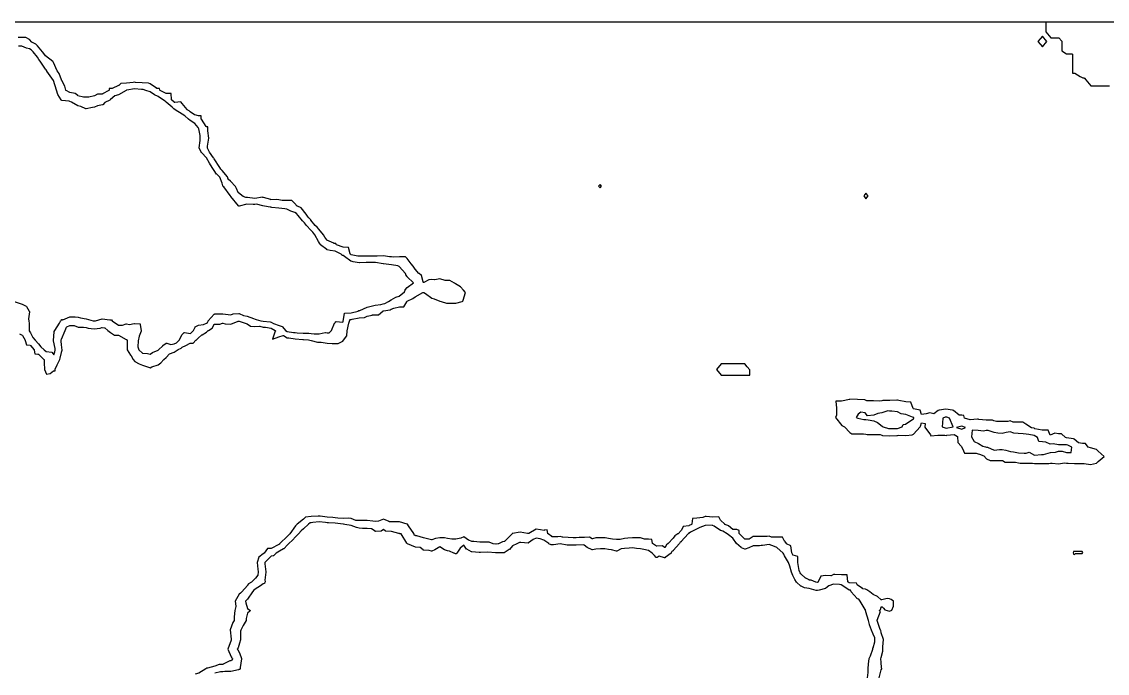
# Model space of a CAD drawing. Header units: millimetres. Extents: x 0 to 500, y 0 to 700.
# Drawn here: x 125.1 to 250.3, y 173.7 to 248.8 of the extents above; entities that cross this region are included whole.
import ezdxf

# ---------------------------------------------------------------- set-up
doc = ezdxf.new("R2010")
doc.units = ezdxf.units.MM
doc.layers.add('CORTE', color=1, linetype='Continuous')
doc.layers.add('GRABADO', color=5, linetype='Continuous')

msp = doc.modelspace()

# ---------------------------------------------------------------- linework, layer by layer
at = {"layer": 'CORTE'}
for points in [[(124.41, 248.83), (125.21, 248.83), (126, 248.83), (127.61, 248.83), (128.41, 248.83), (139.1, 248.83), (139.72, 248.83), (142.97, 248.83), (143.62, 248.83), (144.43, 248.83), (145.41, 248.83), (147.85, 248.83), (148.51, 248.83), (152.59, 248.83), (153.27, 248.83), (167.19, 248.83), (168.09, 248.83), (168.99, 248.83), (169.8, 248.83), (170.69, 248.83), (171.5, 248.83), (172.37, 248.83), (173.12, 248.83), (173.93, 248.83), (174.68, 248.83), (175.43, 248.83), (176.25, 248.83), (177.12, 248.83), (177.93, 248.83), (178.65, 248.83), (179.43, 248.83), (183.54, 248.83), (184.38, 248.83), (185.16, 248.83), (188.46, 248.83), (189.3, 248.83), (190.11, 248.83), (190.94, 248.83), (197.63, 248.83), (198.26, 248.83), (201.56, 248.83), (202.56, 248.83), (204.2, 248.83), (205.19, 248.83), (205.84, 248.83), (206.51, 248.83), (218.05, 248.83), (218.76, 248.83), (219.7, 248.83), (220.42, 248.83), (222.08, 248.83), (223, 248.83), (223.83, 248.83), (224.75, 248.83), (225.48, 248.83), (226.21, 248.83), (227.87, 248.83), (228.62, 248.83), (229.45, 248.83), (230.35, 248.83), (232.01, 248.83), (232.77, 248.83), (234.44, 248.83), (235.21, 248.83), (238.55, 248.83), (239.34, 248.83), (240.21, 248.83), (241.88, 248.83), (242.69, 248.83), (243.53, 248.83), (244.34, 248.83), (246.02, 248.83), (246.85, 248.83), (247.68, 248.83), (249.38, 248.83), (250.22, 248.83), (255.98, 248.83)], [(124.27, 216.58), (125.19, 216.26), (125.19, 216.26), (125.66, 216.03), (125.66, 216.03), (125.68, 216.02), (125.68, 216.01), (125.68, 216.01), (125.69, 216), (126.02, 215.45), (126.02, 215.44), (126.03, 215.43), (126.03, 215.43), (126.03, 215.42), (126.03, 215.41), (126.03, 215.41), (126.03, 215.4), (125.93, 214.58), (125.96, 214.31), (125.99, 214.09), (125.99, 214.09), (126.02, 213.21), (126.16, 212.96), (126.41, 212.42), (126.69, 212.12), (127.07, 211.69), (127.37, 211.37), (127.74, 211.02), (127.98, 210.83), (128.62, 210.72), (128.63, 210.72), (128.63, 210.72), (128.64, 210.72), (128.65, 210.71), (128.66, 210.7), (128.66, 210.7), (128.67, 210.69), (128.85, 210.42), (128.97, 210.78), (129, 210.97), (128.99, 211.18), (128.83, 212.06), (128.83, 212.07), (128.83, 212.08), (128.89, 213.08), (128.89, 213.08), (128.89, 213.09), (128.89, 213.1), (128.9, 213.11), (128.9, 213.11), (128.97, 213.23), (129.51, 214.07), (129.63, 214.33), (129.63, 214.34), (129.64, 214.34), (129.64, 214.35), (129.65, 214.35), (129.66, 214.36), (129.66, 214.36), (129.71, 214.38), (129.72, 214.45), (129.73, 214.46), (129.73, 214.47), (129.74, 214.48), (129.75, 214.49), (129.75, 214.49), (129.76, 214.5), (129.78, 214.5), (129.79, 214.5), (129.8, 214.5), (129.81, 214.5), (129.82, 214.5), (129.83, 214.5), (129.83, 214.49), (129.84, 214.49), (129.85, 214.48), (129.85, 214.48), (129.86, 214.47), (129.87, 214.45), (130.7, 214.8), (130.71, 214.81), (130.72, 214.81), (131.29, 214.81), (131.65, 214.79), (131.66, 214.79), (131.67, 214.79), (131.67, 214.79), (131.93, 214.68), (132.59, 214.59), (133.4, 214.37), (133.49, 214.34), (133.5, 214.34), (133.51, 214.34), (133.65, 214.37), (134.41, 214.57), (134.42, 214.58), (134.42, 214.58), (134.43, 214.58), (135.29, 214.46), (135.35, 214.46), (135.42, 214.47), (135.43, 214.47), (135.44, 214.47), (135.45, 214.47), (135.46, 214.47), (135.46, 214.47), (135.47, 214.46), (135.48, 214.46), (135.48, 214.45), (135.49, 214.45), (135.58, 214.36), (136.3, 213.85), (136.75, 213.85), (137.18, 214.01), (137.19, 214.01), (137.2, 214.01), (137.2, 214.01), (137.22, 214.01), (137.58, 213.93), (138.12, 214.04), (138.13, 214.04), (138.14, 214.04), (138.76, 214), (138.77, 213.99), (138.78, 213.99), (138.79, 213.99), (138.8, 213.98), (138.81, 213.97), (138.81, 213.97), (138.81, 213.96), (138.82, 213.95), (138.82, 213.95), (138.82, 213.94), (138.82, 213.93), (138.9, 213.19), (138.9, 213.19), (138.9, 213.18), (138.9, 213.17), (138.9, 213.17), (138.9, 213.16), (138.69, 212.59), (138.59, 212.06), (138.53, 211.36), (138.66, 211.01), (139.09, 210.64), (139.63, 210.6), (139.64, 210.6), (139.64, 210.6), (139.97, 210.49), (140.21, 210.69), (140.22, 210.7), (140.22, 210.7), (140.23, 210.7), (140.87, 210.96), (140.93, 211.02), (141.4, 211.48), (141.4, 211.49), (141.79, 211.78), (141.8, 211.79), (141.81, 211.79), (141.82, 211.79), (141.83, 211.8), (141.84, 211.8), (141.85, 211.79), (141.86, 211.79), (142.32, 211.62), (142.74, 211.71), (142.98, 211.83), (143.29, 212.12), (143.63, 212.76), (143.63, 212.76), (143.63, 212.77), (143.85, 212.98), (143.86, 212.99), (143.86, 212.99), (143.87, 213), (143.88, 213), (143.89, 213), (143.89, 213), (143.9, 213.01), (143.91, 213.01), (143.91, 213), (144.59, 212.91), (144.95, 213.23), (145.13, 213.64), (145.13, 213.64), (145.13, 213.65), (145.14, 213.66), (145.14, 213.66), (145.15, 213.66), (145.15, 213.67), (145.51, 213.86), (145.53, 213.87), (145.53, 213.87), (146.09, 213.93), (146.44, 214.09), (146.57, 214.17), (146.65, 214.33), (146.65, 214.34), (146.65, 214.35), (147.34, 215.11), (147.34, 215.12), (147.36, 215.13), (147.37, 215.13), (147.38, 215.14), (147.39, 215.14), (147.39, 215.14), (148.33, 215.14), (148.93, 215.09), (149.24, 215.06), (149.52, 215.14), (149.52, 215.14), (150.17, 215.19), (150.19, 215.19), (150.2, 215.18), (150.7, 214.97), (151.12, 214.9), (151.13, 214.9), (151.85, 214.61), (152.05, 214.55), (152.17, 214.52), (152.73, 214.37), (152.97, 214.32), (153.77, 214.23), (153.89, 214.21), (153.91, 214.21), (153.92, 214.2), (154.18, 214.05), (154.83, 213.83), (154.83, 213.83), (155.19, 213.68), (155.21, 213.67), (155.21, 213.67), (155.22, 213.66), (155.55, 213.24), (155.76, 213.12), (156.46, 213.01), (156.67, 212.99), (156.92, 212.96), (157.59, 212.94), (158.23, 212.92), (158.23, 212.92), (158.52, 212.9), (158.52, 212.9), (158.86, 212.86), (159.43, 212.86), (160.14, 213.01), (160.15, 213.01), (160.16, 213.01), (160.37, 212.98), (160.58, 212.97), (160.86, 213.23), (161.22, 214.09), (161.23, 214.1), (161.23, 214.1), (161.32, 214.23), (161.32, 214.24), (161.33, 214.25), (161.34, 214.25), (161.34, 214.26), (161.35, 214.26), (161.37, 214.26), (161.38, 214.27), (161.38, 214.27), (162.16, 214.19), (162.2, 214.31), (162.34, 215.18), (162.34, 215.19), (162.34, 215.2), (162.35, 215.21), (162.35, 215.22), (162.36, 215.22), (162.36, 215.23), (162.38, 215.24), (162.39, 215.24), (162.39, 215.24), (162.4, 215.25), (162.41, 215.25), (163.13, 215.27), (163.93, 215.48), (163.98, 215.52), (163.99, 215.53), (164, 215.53), (164, 215.53), (164, 215.54), (164.06, 215.55), (164.07, 215.55), (164.07, 215.55), (164.11, 215.55), (164.97, 215.93), (164.98, 215.93), (165.43, 216.05), (165.43, 216.05), (165.91, 216.16), (166.54, 216.24), (166.83, 216.33), (166.83, 216.33), (167.02, 216.36), (167.43, 216.59), (167.74, 216.78), (168.27, 217.07), (168.27, 217.07), (168.28, 217.08), (168.67, 217.19), (169.29, 217.68), (169.36, 217.89), (169.36, 217.9), (169.36, 217.91), (169.37, 217.91), (169.37, 217.91), (169.57, 218.18), (169.57, 218.18), (169.58, 218.19), (169.58, 218.19), (170.31, 218.75), (169.58, 219.44), (169.57, 219.45), (169.57, 219.45), (169.43, 219.67), (169.43, 219.67), (169.43, 219.68), (169.39, 219.82), (168.66, 220.6), (168.5, 220.68), (167.76, 220.8), (167.17, 220.89), (166.87, 220.93), (166.85, 220.93), (166.83, 220.93), (166.82, 220.93), (165.92, 221.07), (165.15, 221.07), (165, 221.07), (164.85, 221.07), (164.07, 221.04), (164.07, 221.04), (164.06, 221.04), (163.36, 221.17), (163.13, 221.22), (163.11, 221.22), (163.1, 221.23), (162.37, 221.78), (162.19, 221.88), (162.12, 221.89), (162.11, 221.89), (162.09, 221.9), (162.09, 221.9), (162.08, 221.91), (162.08, 221.91), (162.07, 221.92), (162.07, 221.92), (161.99, 222.02), (161.27, 222.38), (160.72, 222.45), (160.35, 222.55), (160.34, 222.55), (160.32, 222.56), (159.6, 223.13), (159.6, 223.14), (159.59, 223.15), (159.49, 223.29), (159.49, 223.29), (159.37, 223.48), (158.93, 224.26), (158.71, 224.56), (158.46, 224.81), (157.96, 225.36), (157.96, 225.36), (157.75, 225.63), (157.53, 225.88), (157.53, 225.88), (157.03, 226.48), (157.03, 226.48), (156.84, 226.74), (156.63, 226.83), (156.17, 227.01), (156.17, 227.01), (155.71, 227.23), (155.48, 227.27), (154.8, 227.35), (153.98, 227.43), (153.88, 227.44), (153.78, 227.44), (153.78, 227.44), (153.77, 227.44), (153.14, 227.56), (153.14, 227.56), (152.95, 227.6), (152.95, 227.6), (152.21, 227.79), (152.04, 227.76), (152.03, 227.76), (152.02, 227.76), (151.84, 227.78), (151.11, 227.8), (150.2, 227.57), (150.19, 227.56), (150.17, 227.56), (150.15, 227.57), (150.15, 227.57), (150.14, 227.57), (150.14, 227.58), (150.13, 227.58), (150.12, 227.59), (150.12, 227.59), (149.24, 228.7), (149.23, 228.71), (149.23, 228.71), (149.23, 228.72), (149.21, 228.75), (149.19, 228.79), (148.44, 229.81), (148.35, 229.89), (148.34, 229.9), (148.34, 229.91), (148.33, 229.91), (148.33, 229.91), (148.33, 229.92), (148.33, 229.93), (148.25, 230.22), (148, 230.93), (147.63, 231.26), (147.62, 231.27), (147.62, 231.27), (147.33, 231.69), (147.1, 232.04), (146.79, 232.51), (146.44, 233.16), (146.41, 233.19), (145.94, 233.67), (145.93, 233.68), (145.92, 233.69), (145.61, 234.27), (145.61, 234.28), (145.61, 234.29), (145.6, 234.29), (145.6, 234.3), (145.6, 234.31), (145.7, 235.15), (145.73, 235.42), (145.71, 235.7), (145.58, 236.5), (145.48, 236.63), (145.09, 237.1), (144.58, 237.43), (144.57, 237.44), (144.39, 237.59), (143.97, 237.97), (143.65, 238.17), (142.83, 238.69), (142.83, 238.7), (142.82, 238.7), (142.79, 238.74), (142.77, 238.74), (142.76, 238.74), (142.74, 238.75), (142.73, 238.75), (142.72, 238.75), (142.72, 238.76), (142.48, 238.98), (141.79, 239.57), (141.67, 239.67), (141.5, 239.8), (140.87, 240.2), (140.47, 240.42), (140.47, 240.42), (139.95, 240.75), (139.45, 240.91), (139.45, 240.91), (139.14, 241.02), (139.05, 241.02), (138.95, 241.03), (138.95, 241.03), (138.14, 241.11), (137.25, 240.94), (137.21, 240.94), (137.21, 240.94), (137.19, 240.92), (137.19, 240.91), (136.31, 240.42), (136.31, 240.42), (136.3, 240.42), (135.9, 240.3), (135.4, 239.86), (135.39, 239.85), (135.3, 239.8), (135.3, 239.8), (134.71, 239.52), (134.48, 239.26), (134.48, 239.26), (134.48, 239.26), (134.46, 239.25), (134.46, 239.24), (134.46, 239.24), (134.45, 239.24), (134.45, 239.24), (133.9, 239.13), (133.53, 238.98), (133.53, 238.98), (133.52, 238.97), (133.31, 238.93), (132.59, 238.78), (132.57, 238.78), (132.56, 238.78), (132.55, 238.78), (131.95, 239.07), (131.63, 239.12), (131.62, 239.12), (130.88, 239.57), (130.7, 239.64), (130.61, 239.67), (129.78, 239.75), (129.78, 239.75), (129.77, 239.75), (129.76, 239.76), (129.75, 239.76), (129.74, 239.77), (129.7, 239.82), (129.7, 239.82), (129.69, 239.82), (129.3, 240.43), (129.3, 240.43), (129.3, 240.44), (129.3, 240.45), (129.17, 240.96), (128.8, 242.06), (128.03, 243.15), (128.03, 243.16), (127.98, 243.27), (127.89, 243.35), (127.89, 243.35), (127.88, 243.36), (127.29, 244.27), (127.13, 244.48), (126.96, 244.74), (126.48, 245.37), (126.25, 245.61), (126.06, 245.7), (125.7, 245.8), (125.69, 245.8), (125.15, 246), (124.79, 246.02)], [(222.64, 173.18), (222.74, 173.82), (222.74, 174.28), (222.74, 174.28), (222.76, 174.77), (222.76, 174.78), (222.86, 175.41), (222.86, 175.41), (222.86, 175.42), (223.01, 175.75), (223.26, 176.52), (223.28, 176.65), (223.29, 176.65), (223.5, 177.36), (223.51, 177.61), (223.48, 177.82), (223.29, 178.24), (223.29, 178.24), (223.13, 178.7), (222.88, 179.32), (222.88, 179.33), (222.78, 179.82), (222.45, 180.82), (222.45, 180.82), (222.45, 180.83), (222.43, 180.94), (222.43, 180.94), (222.43, 180.95), (222.43, 181.02), (222.38, 181.07), (222.37, 181.08), (222.37, 181.08), (221.8, 182.02), (221.67, 182.25), (221.48, 182.32), (221.47, 182.32), (221.47, 182.32), (221.46, 182.33), (221.45, 182.34), (221.45, 182.34), (220.76, 183.13), (220.76, 183.13), (220.76, 183.14), (220.75, 183.14), (220.69, 183.29), (220.57, 183.3), (220.56, 183.3), (220.55, 183.3), (220.54, 183.3), (220.54, 183.31), (220.14, 183.59), (219.62, 183.91), (219.43, 183.96), (218.74, 183.98), (218.19, 183.79), (217.84, 183.52), (217.84, 183.52), (217.83, 183.52), (217.82, 183.51), (217.07, 183.32), (216.9, 183.25), (216.89, 183.25), (216.88, 183.25), (216.88, 183.25), (216.87, 183.25), (216.73, 183.26), (216.73, 183.26), (216.72, 183.26), (215.93, 183.49), (215.4, 183.58), (215.39, 183.58), (215.39, 183.58), (214.99, 183.77), (214.98, 183.78), (214.98, 183.78), (214.47, 184.23), (214.46, 184.24), (214.46, 184.24), (214.45, 184.24), (214.27, 184.54), (214.03, 185), (214.03, 185), (213.88, 185.37), (213.87, 185.37), (213.69, 186.08), (213.53, 186.48), (213.1, 187.28), (213.01, 187.46), (212.92, 187.57), (212.2, 188.22), (211.94, 188.33), (211.31, 188.56), (210.56, 188.45), (210.56, 188.45), (210.39, 188.46), (210.21, 188.43), (210.21, 188.43), (209.48, 188.43), (208.96, 188.19), (208.56, 188.03), (208.55, 188.02), (208.54, 188.02), (208.53, 188.02), (208.51, 188.03), (208.13, 188.2), (208.12, 188.2), (208.11, 188.21), (208.1, 188.21), (207.56, 188.68), (207.56, 188.68), (207.55, 188.69), (207.55, 188.69), (207.13, 189.28), (206.64, 189.67), (206.46, 189.78), (205.99, 190.09), (205.73, 190.18), (205.73, 190.18), (205.72, 190.18), (204.97, 190.67), (204.8, 190.76), (204.74, 190.78), (203.92, 190.75), (203.31, 190.52), (203.01, 190.39), (202.26, 189.98), (202.09, 189.88), (202.08, 189.87), (202.06, 189.87), (202.03, 189.87), (202, 189.81), (202, 189.8), (201.99, 189.8), (201.18, 188.9), (201.18, 188.89), (201.17, 188.89), (201.06, 188.82), (200.98, 188.69), (200.97, 188.69), (200.25, 187.86), (200.25, 187.86), (200.25, 187.85), (200.11, 187.75), (200.02, 187.59), (200.02, 187.58), (200.01, 187.57), (200.01, 187.57), (200, 187.56), (199.32, 187.05), (199.31, 187.04), (199.3, 187.04), (199.29, 187.04), (199.28, 187.04), (199.28, 187.03), (199.26, 187.03), (199.25, 187.04), (198.62, 187.22), (198.39, 187.07), (198.38, 187.06), (198.38, 187.06), (198.37, 187.05), (198.35, 187.05), (198.34, 187.05), (198.33, 187.05), (198.32, 187.06), (198.3, 187.07), (198.29, 187.07), (198.29, 187.08), (198.08, 187.31), (197.81, 187.56), (197.39, 187.86), (196.85, 187.99), (196.48, 188.08), (196.02, 188.1), (196.02, 188.1), (195.56, 188.18), (195.17, 188.15), (195.17, 188.15), (194.65, 188.12), (194.24, 188.05), (193.74, 187.8), (193.73, 187.8), (193.7, 187.8), (193.12, 187.96), (192.78, 187.99), (192.36, 188.05), (191.86, 188.08), (191.35, 188.02), (190.95, 187.95), (190.94, 187.95), (190.92, 187.95), (190.91, 187.95), (190.34, 188.22), (190.34, 188.23), (189.98, 188.49), (189.88, 188.51), (189.08, 188.49), (188.3, 188.49), (188.16, 188.48), (188.15, 188.48), (188.01, 188.5), (187.23, 188.63), (186.44, 188.52), (186.43, 188.51), (186.42, 188.51), (186.3, 188.52), (186.19, 188.54), (186.18, 188.54), (186.18, 188.54), (185.92, 188.66), (185.92, 188.67), (185.34, 189.08), (184.91, 189.23), (184.46, 189.3), (184.1, 189.13), (183.57, 188.75), (183.56, 188.75), (183.55, 188.74), (183.53, 188.74), (183.52, 188.74), (182.7, 188.78), (182.69, 188.78), (182.6, 188.79), (182.52, 188.78), (182.22, 188.66), (181.72, 188.43), (181.37, 188), (181.37, 188), (181.36, 188), (180.78, 187.61), (180.77, 187.6), (180.76, 187.6), (180.76, 187.6), (180.75, 187.6), (179.87, 187.6), (179.83, 187.59), (179.83, 187.59), (179.82, 187.59), (179.81, 187.59), (179.81, 187.59), (179.77, 187.59), (178.89, 187.67), (178.04, 187.64), (177.96, 187.64), (177.88, 187.64), (177.03, 187.72), (177.02, 187.73), (177.01, 187.73), (176.46, 188.02), (176.45, 188.02), (176.45, 188.03), (176.44, 188.04), (176.44, 188.04), (176.1, 188.49), (175.69, 188.15), (175.3, 187.57), (175.3, 187.57), (175.29, 187.56), (175.24, 187.51), (175.23, 187.5), (175.21, 187.5), (175.2, 187.5), (175.19, 187.49), (175.18, 187.49), (175.18, 187.49), (175.17, 187.5), (174.99, 187.55), (174.98, 187.55), (174.45, 187.8), (174.25, 187.83), (174.24, 187.83), (173.89, 187.96), (173.89, 187.96), (173.88, 187.96), (173.33, 188.28), (172.79, 187.96), (172.79, 187.96), (172.44, 187.79), (172.43, 187.78), (172.42, 187.78), (172.41, 187.78), (172.4, 187.78), (172.39, 187.78), (172.39, 187.78), (172.13, 187.87), (171.47, 187.92), (171.47, 187.92), (171.46, 187.92), (171.45, 187.93), (171.44, 187.93), (171.43, 187.94), (171.1, 188.23), (170.55, 188.26), (170.55, 188.26), (170.53, 188.26), (169.61, 188.66), (169.61, 188.66), (169.59, 188.67), (169.59, 188.67), (169.58, 188.67), (169.57, 188.69), (169.56, 188.7), (169.56, 188.71), (169.56, 188.72), (169.56, 188.72), (169.56, 188.73), (168.9, 189.78), (168.72, 189.81), (168.72, 189.81), (168.69, 189.82), (168.65, 189.82), (168.64, 189.82), (167.76, 190.06), (167.11, 190.09), (167.1, 190.09), (167.09, 190.09), (167.08, 190.1), (167.07, 190.1), (166.85, 190.28), (166.6, 190.12), (166.59, 190.12), (166.58, 190.11), (166.58, 190.11), (166.57, 190.11), (165.93, 190.08), (165.92, 190.08), (165.91, 190.08), (165.89, 190.09), (165.89, 190.09), (165.88, 190.09), (165.47, 190.37), (164.99, 190.42), (164.45, 190.42), (164.06, 190.45), (163.76, 190.52), (163.75, 190.52), (163.12, 190.76), (162.4, 190.88), (162.24, 190.91), (162.22, 190.91), (162.22, 190.91), (162.19, 190.91), (162.19, 190.91), (161.28, 191.01), (160.52, 191.07), (160.36, 191.08), (160.36, 191.08), (160.17, 191.11), (159.44, 191.17), (158.69, 191.09), (158.52, 191.08), (158.4, 191.06), (158.22, 190.9), (157.64, 190.37), (157.64, 190.37), (157.35, 190.13), (157.07, 189.79), (157.06, 189.79), (156.71, 189.45), (156.38, 189.08), (156.38, 189.08), (155.95, 188.68), (155.79, 188.52), (155.36, 188.08), (155.35, 188.07), (155.34, 188.07), (154.85, 187.78), (154.47, 187.56), (154.17, 187.28), (154.17, 187.28), (154.16, 187.27), (154.15, 187.27), (154.14, 187.26), (154.13, 187.26), (153.92, 187.22), (153.16, 186.48), (153.18, 186.34), (153.28, 185.4), (153.28, 185.4), (153.28, 185.39), (153.18, 184.46), (153.21, 184.3), (153.21, 184.29), (153.21, 184.28), (153.21, 184.28), (153.21, 184.27), (153.21, 184.26), (153.15, 184.1), (153.15, 184.1), (153.14, 184.09), (153.14, 184.08), (153.13, 184.08), (153.12, 184.07), (153.11, 184.06), (152.99, 184.02), (152.66, 183.82), (152.07, 183.4), (152.07, 183.4), (151.91, 183.31), (151.76, 183.13), (151.16, 182.28), (151.05, 182.14), (151.05, 182.14), (151.05, 182.14), (150.93, 182.03), (150.98, 181.84), (151.17, 181.2), (151.44, 181.01), (151.44, 181.01), (151.45, 181), (151.46, 180.99), (151.46, 180.98), (151.47, 180.97), (151.47, 180.96), (151.47, 180.95), (151.47, 180.94), (151.47, 180.94), (151.47, 180.93), (151.46, 180.92), (151.46, 180.92), (151.46, 180.91), (151.45, 180.9), (151.45, 180.9), (151.44, 180.89), (151.17, 180.65), (151.02, 180.02), (151.03, 179.84), (151.03, 179.83), (151.03, 179.83), (151.02, 179.81), (151.02, 179.81), (151.02, 179.8), (150.69, 179.23), (150.39, 178.7), (150.37, 178.58), (150.37, 177.61), (150.37, 177.6), (150.37, 177.59), (150.25, 177.19), (150.25, 177.19), (150.09, 176.66), (150.09, 176.66), (150.09, 176.66), (150, 176.51), (150.1, 176.37), (150.1, 176.36), (150.24, 176.06), (150.25, 176.06), (150.48, 175.42), (150.49, 175.41), (150.49, 175.4), (150.49, 175.39), (150.33, 174.37), (150.33, 174.27), (150.32, 174.27), (150.32, 174.26), (150.32, 174.25), (150.32, 174.25), (150.29, 174.19), (150.29, 174.19), (150.28, 174.17), (150.28, 174.17), (150.27, 174.16), (150.26, 174.15), (150.25, 174.15), (150.24, 174.15), (150.19, 174.14), (150.18, 174.13), (150.13, 174.13), (149.27, 173.91), (149.26, 173.91), (148.57, 173.91), (148.33, 173.9), (148.06, 173.87), (147.41, 173.72)]]:
    msp.add_lwpolyline(points, dxfattribs=at)
for points in [[(225.21, 201.94), (225.37, 201.95), (226.12, 201.95), (226.64, 202.13), (226.78, 202.41), (227.03, 202.45), (227.63, 202.86), (227.94, 203.07), (227.98, 203.14), (227.99, 203.18), (227.99, 203.19), (227.96, 203.19), (227.84, 203.26), (227.05, 203.57), (226.54, 203.62), (226.11, 203.85), (225.44, 203.94), (225.2, 203.93), (225.01, 203.97), (224.3, 203.73), (223.84, 203.67), (223.38, 203.48), (222.64, 203.4), (222.39, 203.74), (221.87, 203.81), (221.56, 203.59), (221.34, 203.21), (221.53, 203.13), (222.22, 202.99), (222.44, 202.97), (222.72, 202.92), (223.38, 202.84), (223.82, 202.64), (224.33, 202.2), (224.44, 202.14), (225.06, 201.95), (225.21, 201.94)], [(232.52, 202.13), (232.11, 203.12), (231.78, 203.24), (231.69, 203.25), (231.61, 203.24), (231.35, 203.13), (231.3, 202.61), (231.25, 202.12), (231.7, 201.98), (232.52, 202.13)], [(232.91, 202.06), (233.54, 201.87), (233.94, 202.06), (233.54, 202.19), (232.91, 202.06)], [(241.9, 198.88), (242.7, 198.94), (242.8, 198.95), (242.93, 198.96), (243.73, 199.18), (244.31, 199.22), (244.65, 199.32), (245.1, 199.32), (245.6, 199.18), (246.14, 199.18), (246.19, 199.8), (245.76, 200.01), (245.58, 200.04), (245.34, 200.07), (244.66, 200.07), (244.06, 200.17), (243.72, 200.14), (243.21, 200.38), (242.81, 200.4), (242.39, 200.45), (242.24, 200.91), (241.86, 201.14), (241.23, 201.23), (240.95, 201.27), (240.59, 201.32), (240.03, 201.38), (239.53, 201.41), (239.1, 201.54), (238.64, 201.46), (238.18, 201.36), (237.69, 201.42), (237.24, 201.48), (236.55, 201.72), (236.34, 201.71), (236.04, 201.65), (235.39, 201.7), (234.73, 201.76), (234.62, 200.97), (234.96, 200.43), (235.43, 200.21), (235.95, 199.92), (236.27, 199.82), (236.35, 199.79), (236.47, 199.77), (237.26, 199.46), (237.85, 199.53), (238.19, 199.53), (238.59, 199.45), (239.12, 199.28), (239.48, 199.25), (240.04, 199.14), (240.72, 199.09), (240.95, 199.09), (241.29, 199.2), (241.9, 198.88)]]:
    msp.add_lwpolyline(points, close=True, dxfattribs=at)
at = {"layer": 'GRABADO'}
for points in [[(124.54, 248.83), (125.4, 248.83), (127.19, 248.83), (128.07, 248.83), (133.64, 248.83), (134.33, 248.83), (137.93, 248.83), (138.63, 248.83), (139.54, 248.83), (140.62, 248.83), (143.32, 248.83), (144.04, 248.83), (148.55, 248.83), (149.31, 248.83), (164.69, 248.83), (165.69, 248.83), (166.68, 248.83), (167.57, 248.83), (168.55, 248.83), (169.45, 248.83), (170.42, 248.83), (171.24, 248.83), (172.13, 248.83), (172.97, 248.83), (173.8, 248.83), (174.7, 248.83), (175.66, 248.83), (176.56, 248.83), (177.36, 248.83), (178.22, 248.83), (182.76, 248.83), (183.7, 248.83), (184.55, 248.83), (188.2, 248.83), (189.13, 248.83), (190.02, 248.83), (190.94, 248.83), (192.09, 248.83), (192.79, 248.83), (196.44, 248.83), (197.54, 248.83), (199.36, 248.83), (200.45, 248.83), (201.17, 248.83), (201.91, 248.83), (214.67, 248.83), (215.45, 248.83), (216.49, 248.83), (217.28, 248.83), (219.11, 248.83), (220.14, 248.83), (221.05, 248.83), (222.06, 248.83), (222.87, 248.83), (223.69, 248.83), (225.52, 248.83), (226.34, 248.83), (227.26, 248.83), (228.26, 248.83), (230.09, 248.83), (230.94, 248.83), (232.77, 248.83), (233.63, 248.83), (237.32, 248.83), (238.19, 248.83), (239.16, 248.83), (241, 248.83), (241.9, 248.83), (242.82, 248.83), (243.13, 248.83), (243.13, 248.83), (243.14, 248.83), (243.15, 248.83), (243.16, 248.82), (243.17, 248.82), (243.18, 248.81), (243.19, 248.8), (243.19, 248.8), (243.2, 248.79), (243.2, 248.78), (243.2, 248.78), (243.2, 248.77), (243.2, 247.67), (243.77, 246.99), (244.67, 246.99), (244.67, 246.99), (244.68, 246.99), (244.69, 246.98), (244.69, 246.98), (244.69, 246.98), (244.7, 246.98), (244.71, 246.97), (244.72, 246.96), (245.04, 246.58), (245.04, 246.58), (245.05, 246.57), (245.05, 246.56), (245.05, 246.55), (245.05, 246.54), (245.05, 246.54), (245.05, 245.47), (245.61, 245.13), (246.21, 245.13), (246.22, 245.13), (246.23, 245.13), (246.24, 245.12), (246.25, 245.12), (246.26, 245.11), (246.27, 245.1), (246.27, 245.1), (246.28, 245.09), (246.28, 245.09), (246.28, 245.08), (246.28, 245.06), (246.28, 245.06), (246.28, 243.57), (246.28, 243.2), (246.28, 242.91), (246.52, 242.91), (246.53, 242.91), (246.54, 242.9), (246.55, 242.9), (247.17, 242.53), (247.46, 242.35), (247.61, 242.35), (247.61, 242.35), (247.62, 242.35), (247.63, 242.35), (247.64, 242.34), (247.65, 242.33), (247.66, 242.33), (247.82, 242.14), (248.4, 241.43), (250.54, 241.43)], [(124.9, 212.85), (125.2, 212.68), (125.21, 212.68), (125.22, 212.67), (125.23, 212.66), (125.23, 212.66), (125.55, 212.11), (125.55, 212.11), (125.55, 212.1), (125.56, 212.1), (125.7, 211.6), (126.11, 211.53), (126.11, 211.53), (126.12, 211.52), (126.14, 211.51), (126.15, 211.5), (126.57, 211.01), (126.57, 211.01), (126.58, 211), (126.58, 210.99), (126.59, 210.98), (126.59, 210.98), (126.66, 210.53), (127.02, 210.51), (127.03, 210.51), (127.03, 210.51), (127.04, 210.51), (127.06, 210.5), (127.07, 210.49), (127.7, 209.9), (127.71, 209.9), (127.71, 209.89), (127.72, 209.88), (127.72, 209.88), (127.72, 209.87), (127.72, 209.86), (127.72, 209.85), (127.73, 209.51), (127.76, 208.76), (127.99, 208.21), (128.41, 208.29), (128.83, 208.57), (128.84, 208.57), (128.85, 208.58), (128.86, 208.58), (129, 208.58), (129.01, 208.75), (129.01, 208.75), (129.01, 208.76), (129.01, 208.77), (129.23, 209.29), (129.23, 209.29), (129.54, 209.88), (129.59, 210.03), (129.72, 210.71), (129.72, 210.72), (129.8, 210.97), (129.72, 211.57), (129.68, 212.02), (129.68, 212.06), (129.68, 212.07), (129.68, 212.08), (129.68, 212.13), (129.68, 212.14), (129.68, 212.14), (129.68, 212.15), (129.69, 212.16), (129.69, 212.16), (129.73, 212.22), (130.14, 213.22), (130.31, 213.63), (130.31, 213.63), (130.32, 213.63), (130.32, 213.64), (130.33, 213.65), (130.34, 213.66), (130.34, 213.66), (130.35, 213.66), (130.7, 213.81), (130.7, 213.81), (130.71, 213.81), (130.72, 213.81), (131.19, 213.81), (131.2, 213.81), (131.2, 213.81), (131.66, 213.63), (132.27, 213.63), (132.28, 213.63), (132.28, 213.63), (132.59, 213.57), (132.59, 213.57), (132.79, 213.5), (133.5, 213.42), (134.19, 213.52), (134.4, 213.58), (134.41, 213.58), (134.43, 213.58), (134.68, 213.55), (134.69, 213.55), (134.7, 213.55), (134.7, 213.54), (134.71, 213.54), (134.71, 213.54), (135.07, 213.25), (135.4, 213), (135.84, 212.7), (136.29, 212.68), (136.3, 212.68), (136.3, 212.68), (136.31, 212.68), (137.18, 212.19), (137.19, 212.19), (137.2, 212.19), (137.22, 212.19), (137.23, 212.19), (137.24, 212.19), (137.25, 212.18), (137.27, 212.16), (137.27, 212.16), (137.28, 212.16), (137.29, 212.15), (137.29, 212.14), (137.3, 212.14), (137.3, 212.13), (137.3, 212.12), (137.3, 212.11), (137.3, 212.1), (137.3, 212.09), (137.3, 212.09), (137.3, 212.06), (137.3, 212.05), (137.3, 210.99), (137.7, 210.41), (137.71, 210.41), (138, 209.89), (138.18, 209.67), (138.67, 209.41), (139.09, 209.24), (139.88, 208.96), (139.97, 208.94), (140.15, 209.04), (140.15, 209.04), (140.16, 209.05), (140.88, 209.28), (141.18, 209.52), (141.53, 209.9), (141.53, 209.91), (141.79, 210.14), (142.17, 210.54), (142.18, 210.55), (142.19, 210.56), (142.19, 210.56), (142.2, 210.56), (142.73, 210.72), (143.2, 211.03), (143.2, 211.03), (143.51, 211.19), (143.64, 211.3), (143.65, 211.3), (143.65, 211.31), (144.05, 211.5), (144.58, 211.76), (144.59, 211.76), (144.6, 211.76), (144.61, 211.76), (144.91, 211.76), (145.23, 212.13), (145.24, 212.13), (145.5, 212.34), (145.93, 212.72), (145.94, 212.72), (146.43, 213.04), (146.66, 213.24), (146.67, 213.25), (147.12, 213.51), (147.33, 213.94), (147.33, 213.94), (147.34, 213.95), (147.35, 213.96), (147.35, 213.97), (147.36, 213.97), (147.38, 213.98), (147.39, 213.98), (147.98, 213.98), (148.3, 214.07), (148.31, 214.07), (148.32, 214.07), (148.33, 214.07), (148.33, 214.07), (148.62, 214.02), (149.24, 213.95), (150.1, 214.31), (150.11, 214.31), (150.11, 214.31), (150.16, 214.32), (150.17, 214.32), (150.22, 214.32), (150.23, 214.32), (151.13, 214.01), (151.14, 214.01), (151.15, 214.01), (151.52, 213.73), (152.03, 213.69), (152.56, 213.73), (152.57, 213.73), (152.58, 213.73), (152.97, 213.64), (153.25, 213.61), (153.25, 213.61), (153.89, 213.51), (153.9, 213.51), (153.91, 213.51), (153.92, 213.51), (154.35, 213.25), (154.36, 213.25), (154.37, 213.24), (154.37, 213.23), (154.38, 213.23), (154.38, 213.22), (154.38, 213.21), (154.39, 213.2), (154.39, 213.2), (154.39, 213.19), (154.39, 213.18), (154.39, 213.17), (154.39, 213.17), (154.38, 213.16), (154.04, 212.24), (154.78, 212.52), (154.78, 212.52), (155.28, 212.66), (155.28, 212.67), (155.3, 212.67), (155.31, 212.67), (155.32, 212.67), (155.33, 212.66), (155.76, 212.41), (155.94, 212.38), (156.67, 212.29), (157.56, 212.19), (157.59, 212.19), (157.62, 212.19), (157.62, 212.19), (158.21, 212.15), (158.21, 212.15), (158.53, 212.1), (158.53, 212.1), (159.24, 211.89), (159.44, 211.88), (159.67, 211.88), (160.37, 211.76), (160.95, 211.73), (161.62, 211.73), (162.17, 212.02), (162.26, 212.12), (162.64, 212.61), (162.66, 213.19), (162.66, 213.2), (162.87, 214.07), (162.87, 214.07), (162.95, 214.31), (162.97, 214.44), (162.97, 214.44), (162.97, 214.45), (162.97, 214.46), (162.98, 214.47), (162.99, 214.48), (163, 214.49), (163.01, 214.5), (163.02, 214.5), (163.03, 214.5), (163.13, 214.5), (163.26, 214.54), (163.26, 214.54), (164.06, 214.68), (164.06, 214.68), (164.67, 214.74), (164.97, 214.87), (164.97, 214.88), (165.53, 215.02), (165.53, 215.03), (165.54, 215.03), (166.28, 215.03), (166.77, 215.47), (166.78, 215.47), (166.79, 215.48), (166.83, 215.49), (166.84, 215.49), (167.62, 215.63), (167.74, 215.7), (168.04, 215.83), (168.04, 215.83), (168.05, 215.83), (168.69, 215.98), (168.69, 215.98), (168.7, 215.98), (169.18, 215.98), (169.54, 216.56), (169.55, 216.57), (169.55, 216.58), (169.56, 216.58), (169.59, 216.6), (169.6, 216.61), (170.25, 216.91), (170.51, 217.1), (170.51, 217.1), (171.38, 217.62), (171.38, 217.62), (171.39, 217.62), (171.41, 217.63), (171.42, 217.63), (171.42, 217.63), (171.5, 217.61), (171.51, 217.61), (171.51, 217.61), (171.52, 217.61), (171.68, 217.51), (172.44, 216.96), (172.69, 216.9), (172.69, 216.9), (173.36, 216.63), (173.51, 216.59), (174.1, 216.39), (175.18, 216.39), (175.93, 216.59), (176.01, 216.62), (176.04, 216.73), (176.29, 217.61), (176.06, 217.89), (175.73, 218.28), (175.15, 218.63), (175.05, 218.68), (174.51, 219), (173.98, 219), (173.97, 219), (173.97, 219), (173.33, 219.19), (172.76, 219.08), (172.76, 219.08), (172.74, 219.08), (172.74, 219.08), (172.41, 219.12), (172.09, 219.08), (171.51, 218.78), (171.51, 218.78), (171.5, 218.78), (171.5, 218.78), (171.49, 218.77), (171.47, 218.77), (171.46, 218.78), (171.45, 218.78), (171.44, 218.79), (171.43, 218.79), (171.43, 218.8), (171.42, 218.8), (171.41, 218.82), (171.41, 218.83), (171.23, 219.58), (170.95, 219.8), (170.94, 219.8), (170.5, 220.29), (170.5, 220.29), (170.49, 220.3), (170.27, 220.65), (170.04, 220.92), (169.57, 221.53), (169.38, 221.74), (168.71, 221.74), (168.05, 221.68), (168.04, 221.68), (167.77, 221.71), (167.55, 221.74), (167.55, 221.74), (166.85, 221.85), (166.11, 221.79), (166.1, 221.79), (166.09, 221.79), (165.92, 221.82), (165.77, 221.82), (165, 221.8), (164.25, 221.8), (164.07, 221.79), (164.06, 221.79), (163.9, 221.82), (163.13, 221.97), (163.13, 221.97), (163.12, 221.97), (163.1, 221.98), (163.05, 222.02), (163.05, 222.02), (163.04, 222.03), (163.03, 222.04), (163.02, 222.05), (163.02, 222.05), (163.02, 222.06), (162.82, 222.8), (162.21, 222.84), (162.2, 222.85), (161.44, 223.12), (161.43, 223.12), (161.42, 223.13), (161.41, 223.14), (161.41, 223.14), (161.4, 223.15), (161.39, 223.16), (161.39, 223.17), (161.39, 223.18), (161.37, 223.28), (161.15, 223.28), (161.14, 223.28), (161.13, 223.29), (161.12, 223.29), (160.33, 223.66), (160.32, 223.66), (160.32, 223.67), (160.31, 223.68), (160.31, 223.68), (160.09, 224), (160.09, 224), (159.93, 224.26), (159.38, 224.91), (159.38, 224.91), (159.2, 225.15), (158.99, 225.36), (158.46, 225.97), (158.46, 225.98), (158.25, 226.23), (158.04, 226.47), (158.04, 226.48), (157.53, 227.18), (157.53, 227.18), (157.38, 227.39), (156.94, 227.57), (156.93, 227.57), (156.92, 227.58), (156.92, 227.58), (156.61, 227.9), (156.27, 228.24), (155.74, 228.21), (155.73, 228.21), (155.16, 228.24), (154.8, 228.3), (154.52, 228.34), (153.88, 228.31), (153.87, 228.32), (153.03, 228.57), (152.95, 228.58), (152.95, 228.58), (152.89, 228.6), (152.04, 228.47), (152.03, 228.47), (151.18, 228.57), (151.11, 228.57), (151.01, 228.55), (151, 228.55), (150.99, 228.55), (150.98, 228.55), (150.97, 228.55), (150.97, 228.55), (150.69, 228.68), (150.68, 228.68), (150.67, 228.69), (150.13, 229.12), (150.13, 229.12), (150.12, 229.13), (150.11, 229.14), (150.11, 229.15), (149.91, 229.59), (149.78, 229.82), (149.2, 230.45), (148.97, 230.65), (148.96, 230.65), (148.96, 230.66), (148.95, 230.67), (148.95, 230.68), (148.88, 230.94), (148.27, 231.7), (148.11, 231.84), (148.11, 231.85), (148.1, 231.85), (147.97, 232.04), (147.33, 233.03), (147.29, 233.1), (147.26, 233.16), (146.79, 233.8), (146.79, 233.81), (146.56, 234.27), (146.55, 234.28), (146.55, 234.29), (146.55, 234.29), (146.55, 234.3), (146.55, 234.49), (146.55, 234.5), (146.55, 234.5), (146.73, 235.42), (146.62, 236.25), (146.62, 236.26), (146.62, 236.53), (146.61, 236.71), (146.46, 236.72), (146.46, 236.73), (146.45, 236.73), (146.43, 236.73), (146.42, 236.74), (146.42, 236.75), (146.41, 236.76), (145.86, 237.6), (145.85, 237.6), (145.85, 237.61), (145.84, 237.63), (145.82, 237.99), (145.54, 237.99), (145.54, 237.99), (145.53, 237.99), (145.09, 238.09), (145.09, 238.09), (145.08, 238.1), (145.07, 238.1), (145.07, 238.1), (144.57, 238.44), (144.57, 238.44), (144.45, 238.55), (144.23, 238.69), (144.22, 238.7), (143.63, 239.4), (143.49, 239.58), (142.78, 239.53), (142.77, 239.53), (142.75, 239.53), (142.74, 239.54), (142.73, 239.54), (142.72, 239.55), (142.72, 239.55), (142.43, 239.81), (142.43, 239.82), (142.42, 239.83), (142.42, 239.84), (142.42, 239.84), (142.42, 239.85), (142.41, 239.86), (142.39, 240.55), (141.83, 240.57), (141.82, 240.57), (141.81, 240.57), (141.1, 240.91), (141.1, 240.91), (141.09, 240.92), (141.09, 240.92), (141.08, 240.93), (141.07, 240.94), (141.07, 240.95), (141.07, 240.95), (141.06, 240.96), (141.06, 240.96), (141.06, 240.97), (141.05, 241.15), (140.7, 241.15), (140.7, 241.15), (140.68, 241.15), (140.68, 241.15), (140.67, 241.16), (140.67, 241.16), (139.95, 241.68), (139.75, 241.75), (139.05, 241.79), (138.27, 241.84), (138.27, 241.84), (138.14, 241.86), (138, 241.83), (137.99, 241.83), (137.21, 241.75), (136.57, 241.7), (136.33, 241.48), (136.32, 241.48), (136.32, 241.48), (135.57, 241.14), (135.57, 241.13), (135.56, 241.13), (135.55, 241.13), (135.54, 241.13), (135.35, 241.15), (135.22, 241.15), (135.22, 240.98), (135.22, 240.97), (135.22, 240.96), (135.22, 240.95), (135.21, 240.94), (135.21, 240.94), (135.21, 240.93), (135.2, 240.92), (135.19, 240.92), (135.19, 240.91), (134.47, 240.52), (134.46, 240.51), (134.45, 240.5), (134.44, 240.5), (133.88, 240.48), (133.53, 240.3), (133.52, 240.3), (132.88, 240.14), (132.87, 240.14), (132.28, 240.14), (132.27, 240.14), (131.63, 240.3), (131.62, 240.3), (131.61, 240.31), (131.6, 240.31), (131.6, 240.32), (131.32, 240.56), (130.7, 240.66), (130.69, 240.67), (130.26, 240.91), (130.26, 240.92), (130.25, 240.92), (130.25, 240.93), (130.24, 240.94), (130.23, 240.94), (130.23, 240.95), (130.23, 240.96), (130.12, 241.42), (129.79, 242.05), (129.74, 242.11), (129.73, 242.12), (129.73, 242.13), (129.46, 242.85), (129.25, 243.16), (129.25, 243.16), (129.25, 243.17), (128.8, 244.14), (128.77, 244.22), (128.73, 244.25), (127.9, 244.9), (127.89, 244.91), (127.88, 244.91), (127.7, 245.15), (127.7, 245.15), (127.55, 245.38), (126.96, 246.05), (126.78, 246.24), (126.32, 246.47), (126.31, 246.47), (126.3, 246.48), (126.04, 246.77), (125.61, 247.02), (125.17, 247.02), (124.72, 247)], [(224, 173.18), (224.21, 174.11), (224.21, 174.12), (224.22, 174.13), (224.22, 174.14), (224.23, 174.15), (224.29, 174.2), (224.29, 174.26), (224.27, 174.32), (224.27, 174.33), (224.27, 174.34), (224.21, 175.01), (224.18, 175.39), (224.18, 175.39), (224.19, 175.4), (224.19, 175.4), (224.21, 175.53), (224.21, 175.53), (224.4, 176.29), (224.41, 176.51), (224.43, 176.78), (224.49, 177.6), (224.21, 178.4), (224.21, 178.41), (224.17, 178.66), (224.16, 178.69), (224.06, 178.88), (224.06, 178.89), (223.76, 179.81), (223.76, 179.82), (223.76, 179.83), (223.76, 179.84), (223.76, 179.85), (223.76, 179.86), (223.76, 179.86), (224.14, 180.86), (224.09, 180.88), (224.09, 180.88), (224.08, 180.89), (224.08, 180.89), (224.07, 180.9), (224.07, 180.9), (224.06, 180.91), (224.06, 180.92), (224.05, 180.93), (224.05, 180.94), (224.05, 180.94), (224.05, 180.95), (224.05, 180.96), (224.05, 180.96), (224.05, 180.97), (224.06, 180.98), (224.06, 180.99), (224.06, 180.99), (224.07, 181), (224.14, 181.08), (224.21, 181.35), (224.22, 181.36), (224.22, 181.36), (224.22, 181.37), (224.22, 181.37), (224.24, 181.38), (224.25, 181.39), (224.26, 181.4), (224.26, 181.4), (224.27, 181.4), (224.27, 181.4), (224.28, 181.4), (224.3, 181.4), (224.31, 181.4), (224.32, 181.39), (224.33, 181.39), (224.33, 181.38), (224.34, 181.38), (224.34, 181.38), (224.48, 181.21), (224.48, 181.21), (224.64, 181.02), (225.2, 180.9), (225.46, 181.01), (225.65, 181.46), (225.65, 182.02), (225.37, 182.22), (225.19, 182.3), (224.91, 182.35), (224.3, 182.17), (224.29, 182.17), (224.28, 182.17), (224.28, 182.17), (224.27, 182.17), (224.26, 182.17), (224.25, 182.18), (224.24, 182.18), (224.24, 182.19), (224.24, 182.19), (223.8, 182.58), (223.32, 182.81), (223.32, 182.81), (222.9, 183.11), (222.59, 183.34), (222.41, 183.41), (222.1, 183.47), (222.09, 183.47), (222.08, 183.48), (221.46, 183.91), (221.45, 183.92), (221.45, 183.92), (221.44, 183.93), (221.44, 183.94), (221.44, 183.94), (221.37, 184.1), (220.57, 184.13), (220.57, 184.13), (220.56, 184.13), (220.54, 184.14), (220.43, 184.22), (220.42, 184.23), (220.41, 184.24), (220.41, 184.24), (220.4, 184.25), (220.4, 184.27), (220.4, 184.27), (220.3, 185.06), (219.65, 185.06), (218.9, 185.1), (218.74, 185.11), (218.45, 184.96), (218.45, 184.95), (218.43, 184.95), (218.42, 184.95), (218.41, 184.95), (217.8, 185.01), (217.28, 184.91), (216.97, 184.25), (216.97, 184.24), (216.96, 184.23), (216.96, 184.23), (216.95, 184.22), (216.95, 184.22), (216.94, 184.22), (216.89, 184.2), (216.89, 184.2), (216.88, 184.2), (216.87, 184.2), (216.71, 184.21), (216.7, 184.21), (216.69, 184.21), (216.15, 184.47), (215.94, 184.47), (215.93, 184.47), (215.92, 184.48), (215.91, 184.48), (215.53, 184.68), (215.53, 184.68), (215.52, 184.69), (214.97, 185.18), (214.96, 185.18), (214.96, 185.19), (214.9, 185.29), (214.86, 185.36), (214.86, 185.36), (214.86, 185.37), (214.78, 185.57), (214.78, 185.58), (214.6, 186.49), (214.6, 186.5), (214.6, 186.51), (214.63, 187.19), (214.07, 187.35), (214.07, 187.35), (214.05, 187.35), (214.05, 187.36), (214.04, 187.36), (214.04, 187.37), (214.03, 187.37), (214.03, 187.38), (214.03, 187.39), (213.93, 187.59), (213.93, 187.59), (213.93, 187.6), (213.81, 188.42), (213.33, 188.66), (213.32, 188.67), (213.31, 188.68), (213.3, 188.68), (213.11, 188.95), (213.1, 188.96), (212.85, 189.43), (212.24, 189.4), (211.62, 189.4), (211.61, 189.4), (211.6, 189.4), (211.31, 189.52), (211.1, 189.49), (211.09, 189.49), (209.48, 189.49), (209.02, 189.19), (209.01, 189.19), (208.99, 189.18), (208.99, 189.18), (208.98, 189.18), (208.53, 189.18), (208.52, 189.18), (208.51, 189.18), (208.49, 189.19), (208.49, 189.2), (207.89, 189.79), (207.89, 189.8), (207.88, 189.81), (207.88, 189.82), (207.88, 189.82), (207.87, 189.84), (207.87, 189.84), (207.87, 190.19), (207.6, 190.28), (207.18, 190.28), (207.17, 190.28), (207.16, 190.28), (207.15, 190.28), (207.14, 190.29), (206.64, 190.71), (206.55, 190.77), (206.21, 190.88), (206.2, 190.89), (206.19, 190.89), (206.19, 190.9), (205.7, 191.37), (205.7, 191.38), (205.69, 191.38), (205.69, 191.39), (205.51, 191.75), (204.83, 191.72), (204.83, 191.72), (204.05, 191.81), (203.92, 191.81), (203.68, 191.69), (203.67, 191.69), (202.99, 191.6), (202.47, 191.57), (202.38, 190.94), (202.38, 190.93), (202.37, 190.93), (202.37, 190.92), (202.37, 190.91), (202.36, 190.9), (202.35, 190.89), (202.09, 190.74), (202.09, 190.74), (202.08, 190.74), (202.07, 190.73), (201.39, 190.63), (201.19, 190.21), (201.19, 190.21), (201.18, 190.19), (200.82, 189.79), (200.82, 189.79), (200.81, 189.78), (200.8, 189.78), (200.43, 189.57), (200.26, 189.29), (200.26, 189.29), (200.25, 189.28), (199.68, 188.68), (199.68, 188.68), (199.46, 188.52), (199.34, 188.27), (199.33, 188.26), (199.33, 188.26), (199.32, 188.25), (199.31, 188.24), (199.3, 188.24), (199.29, 188.23), (199.28, 188.23), (199.27, 188.23), (199.26, 188.23), (199.25, 188.24), (199.24, 188.24), (199.23, 188.24), (199.03, 188.4), (198.35, 188.36), (198.34, 188.36), (198.34, 188.36), (198.32, 188.36), (198.31, 188.37), (197.88, 188.67), (197.88, 188.67), (197.87, 188.68), (197.87, 188.68), (197.86, 188.69), (197.86, 188.7), (197.86, 188.7), (197.85, 188.71), (197.85, 188.71), (197.77, 189.16), (197.42, 189.19), (196.97, 189.19), (196.96, 189.19), (196.48, 189.33), (196.14, 189.35), (195.57, 189.32), (195.04, 189.29), (194.65, 189.27), (194.15, 189.16), (194.14, 189.16), (193.71, 189.16), (193.27, 189.19), (193.26, 189.19), (192.78, 189.25), (192.4, 189.32), (191.86, 189.35), (191.32, 189.32), (190.95, 189.22), (190.95, 189.22), (190.94, 189.22), (190.93, 189.22), (190.92, 189.22), (190.91, 189.22), (190.91, 189.23), (190.9, 189.23), (190.9, 189.23), (190.62, 189.41), (190.01, 189.38), (189.42, 189.36), (189.08, 189.35), (188.73, 189.35), (188.15, 189.37), (188.15, 189.37), (187.51, 189.42), (187.5, 189.43), (187.23, 189.48), (186.96, 189.44), (186.95, 189.44), (186.3, 189.47), (186.29, 189.47), (186.29, 189.47), (186.27, 189.47), (186.27, 189.48), (186.26, 189.48), (185.83, 189.78), (185.83, 189.79), (185.83, 189.79), (185.82, 189.8), (185.81, 189.8), (185.81, 189.81), (185.81, 189.82), (185.8, 189.83), (185.74, 190.26), (185.39, 190.21), (185.39, 190.2), (185.37, 190.2), (184.97, 190.25), (184.96, 190.25), (184.46, 190.35), (183.61, 189.84), (183.61, 189.83), (183.59, 189.83), (183.54, 189.82), (183.54, 189.82), (183.53, 189.82), (183.48, 189.82), (183.47, 189.82), (182.6, 190), (181.73, 189.82), (181.73, 189.82), (181.72, 189.82), (181.7, 189.82), (181.7, 189.82), (181.69, 189.81), (181.69, 189.81), (181.69, 189.8), (181.68, 189.79), (181.68, 189.79), (180.79, 188.93), (180.79, 188.92), (180.78, 188.92), (180.77, 188.91), (180.58, 188.88), (180.1, 188.66), (180.09, 188.66), (180.08, 188.66), (179.84, 188.61), (179.83, 188.6), (179.81, 188.6), (179.5, 188.66), (179.49, 188.66), (179.02, 188.83), (177.96, 188.83), (177.96, 188.83), (177.26, 188.93), (177.03, 188.93), (177.02, 188.93), (176.68, 189.06), (176.67, 189.06), (176.67, 189.07), (176.11, 189.47), (175.76, 189.31), (175.76, 189.31), (175.75, 189.31), (175.21, 189.18), (175.2, 189.17), (175.19, 189.17), (174.74, 189.2), (174.73, 189.2), (174.25, 189.24), (173.88, 189.32), (173.34, 189.32), (172.84, 189.27), (172.44, 189.12), (172.43, 189.11), (172.42, 189.11), (172.4, 189.11), (172.4, 189.11), (171.93, 189.22), (171.93, 189.22), (171.46, 189.35), (170.71, 189.57), (170.55, 189.58), (170.54, 189.58), (170.53, 189.59), (170.52, 189.59), (170.41, 189.65), (170.41, 189.65), (170.39, 189.66), (170.39, 189.67), (170.38, 189.68), (170.38, 189.69), (170.38, 189.69), (170.38, 189.7), (170.37, 189.71), (170.36, 189.82), (169.72, 190.73), (169.61, 190.92), (169.6, 190.92), (169.6, 190.92), (169.59, 190.92), (169.58, 190.93), (168.69, 191.18), (168.02, 191.18), (167.77, 191.19), (167.51, 191.19), (167.5, 191.19), (167.49, 191.2), (166.85, 191.47), (166.27, 191.27), (166.27, 191.27), (166.26, 191.27), (165.93, 191.23), (165.92, 191.23), (165.61, 191.25), (165.61, 191.25), (164.99, 191.33), (164.07, 191.33), (163.67, 191.35), (163.66, 191.35), (163.13, 191.55), (162.82, 191.6), (162.22, 191.58), (162.22, 191.58), (161.6, 191.62), (161.6, 191.62), (161.28, 191.65), (161.02, 191.68), (160.36, 191.73), (160.36, 191.73), (159.56, 191.84), (159.44, 191.85), (159.32, 191.83), (158.52, 191.79), (157.86, 191.71), (157.64, 191.5), (156.89, 190.9), (156.79, 190.81), (156.72, 190.73), (156.04, 189.79), (155.91, 189.65), (155.9, 189.65), (155.79, 189.54), (154.91, 188.68), (154.88, 188.65), (154.88, 188.64), (154.88, 188.64), (154.87, 188.64), (154.85, 188.62), (154.77, 188.58), (153.92, 188.1), (153.91, 188.1), (153.91, 188.09), (153.89, 188.09), (153.89, 188.09), (153.47, 188.09), (153.09, 187.57), (153.08, 187.57), (153, 187.5), (152.49, 187.1), (152.29, 186.5), (152.36, 185.71), (152.4, 185.41), (152.4, 185.4), (152.4, 185.39), (152.36, 185.08), (152.36, 185.07), (152.35, 185.06), (152.35, 185.05), (152.09, 184.69), (152.08, 184.68), (151.64, 184.23), (151.64, 184.23), (151.63, 184.22), (151.3, 184.04), (151.16, 183.87), (151.16, 183.86), (150.51, 183.12), (150.38, 182.96), (150.37, 182.96), (150.37, 182.95), (150.23, 182.83), (149.77, 182.04), (149.84, 181.45), (149.84, 181.45), (149.84, 181.44), (149.84, 181.43), (149.84, 181.43), (149.7, 180.94), (149.63, 180.21), (149.65, 179.84), (149.65, 179.84), (149.65, 179.83), (149.65, 179.82), (149.65, 179.81), (149.65, 179.81), (149.65, 179.8), (149.64, 179.8), (149.49, 179.59), (149.32, 179.15), (149.17, 178.72), (149.29, 177.66), (149.29, 177.65), (149.29, 177.65), (149.29, 177.61), (149.29, 177.56), (149.28, 177.55), (149.28, 177.54), (148.91, 176.51), (149.31, 175.6), (149.38, 175.51), (149.38, 175.51), (149.38, 175.5), (149.42, 175.42), (149.42, 175.42), (149.43, 175.41), (149.43, 175.4), (149.43, 175.4), (149.43, 175.39), (149.43, 175.38), (149.41, 175.27), (149.4, 175.27), (149.4, 175.26), (149.4, 175.25), (149.39, 175.25), (149.39, 175.24), (149.39, 175.24), (149.38, 175.23), (149.37, 175.23), (149.29, 175.18), (149.28, 175.18), (149.26, 175.17), (149.25, 175.17), (149.15, 175.17), (148.36, 174.76), (148.35, 174.75), (148.34, 174.75), (148.34, 174.75), (148.33, 174.75), (147.9, 174.73), (147.42, 174.55), (147.42, 174.55), (146.57, 174.3), (146.56, 174.3), (146.56, 174.3), (146.55, 174.3), (146.54, 174.3), (146.47, 174.32), (146.44, 174.31), (146.42, 174.25), (146.42, 174.25), (146.42, 174.24), (146.41, 174.24), (146.41, 174.23), (146.4, 174.22), (146.39, 174.22), (145.58, 173.75), (145.58, 173.74), (145.57, 173.74), (145.56, 173.74), (145.13, 173.62)]]:
    msp.add_lwpolyline(points, dxfattribs=at)
for points in [[(243.32, 246.54), (242.81, 247.15), (242.3, 246.54), (242.81, 245.92), (243.32, 246.54)], [(191.99, 229.86), (191.85, 230.05), (191.63, 229.86), (191.85, 229.67), (191.99, 229.86)], [(222.71, 228.75), (222.44, 229.08), (222.21, 228.75), (222.44, 228.42), (222.71, 228.75)], [(205.79, 209.4), (205.24, 208.74), (205.79, 208.08), (209.07, 208.08), (209.07, 208.71), (208.79, 209.06), (208.5, 209.4), (205.79, 209.4)], [(219.06, 203.48), (218.96, 203.2), (219.69, 202.27), (219.77, 202.25), (220.01, 202.13), (220.63, 201.48), (220.84, 201.32), (222.2, 201.32), (222.44, 201.3), (222.62, 201.25), (224.12, 201.25), (224.31, 201.16), (224.39, 201.14), (225.21, 201.08), (226.05, 201.14), (226.12, 201.14), (226.25, 201.18), (227.06, 201.14), (227.81, 201.22), (227.94, 201.29), (228.72, 202.12), (228.77, 202.19), (228.86, 202.59), (229.31, 202.5), (229.26, 202.09), (229.91, 201.21), (229.95, 201.1), (230.77, 201.18), (231.58, 201.18), (231.7, 201.14), (231.79, 201.16), (232.64, 201.26), (233.04, 201), (233.07, 200.33), (233.44, 199.89), (233.61, 199.62), (233.83, 199.09), (235.17, 199.09), (235.42, 199.03), (235.57, 198.98), (236.06, 198.8), (236.37, 198.43), (236.79, 198.24), (238.2, 198.24), (238.51, 198.07), (239.73, 198.07), (240.05, 197.98), (240.25, 197.96), (241.68, 197.96), (241.89, 197.9), (242.05, 197.9), (243.56, 197.9), (243.73, 197.94), (243.95, 197.95), (244.66, 197.87), (245.35, 197.98), (245.6, 197.95), (245.8, 197.95), (246.52, 197.92), (247.26, 197.92), (247.45, 197.9), (247.62, 197.9), (248.37, 197.8), (249.06, 197.93), (249.24, 198.12), (249.93, 198.73), (249.25, 199.31), (249.04, 199.52), (248.35, 199.71), (248.08, 199.78), (247.78, 200.22), (247.44, 200.22), (246.99, 200.28), (246.48, 200.72), (246.39, 200.76), (245.58, 200.87), (245.48, 200.89), (245.01, 201.34), (244.66, 201.34), (244.25, 201.39), (243.69, 201.17), (243.48, 201.75), (242.8, 201.75), (241.93, 201.91), (241.86, 201.96), (241.84, 201.96), (241.55, 202), (240.92, 202.43), (240.57, 202.67), (239.45, 202.67), (239.1, 202.83), (238.83, 202.76), (237.53, 202.76), (237.23, 202.83), (237.07, 202.91), (236.32, 202.91), (235.49, 202.99), (235.4, 203), (235.32, 203), (234.47, 202.93), (233.84, 203.12), (233.76, 203.44), (233.54, 203.48), (233.21, 203.48), (232.58, 204.01), (232.46, 204.05), (231.69, 204.17), (230.93, 204.05), (230.81, 204), (230.29, 203.62), (229.84, 203.75), (229.43, 203.63), (228.86, 203.55), (228.71, 204.05), (227.96, 204.21), (227.9, 204.24), (227.64, 204.98), (227.05, 205.03), (226.27, 205.15), (226.12, 205.21), (226.04, 205.22), (225.21, 205.18), (224.42, 205.18), (224.31, 205.13), (224.08, 205.08), (223.35, 205.14), (222.57, 205.14), (222.41, 205.22), (222.34, 205.23), (221.5, 205.27), (220.62, 205.31), (220.57, 205.29), (219.66, 205.09), (219, 205.09), (219.06, 204.3), (219.06, 203.48)], [(246.71, 187.77), (246.52, 187.75), (246.39, 187.76), (246.37, 187.62), (246.39, 187.45), (246.5, 187.43), (246.63, 187.53), (247.41, 187.53), (247.49, 187.63), (247.4, 187.77), (246.71, 187.77)]]:
    msp.add_lwpolyline(points, close=True, dxfattribs=at)

doc.saveas('drawing.dxf')
